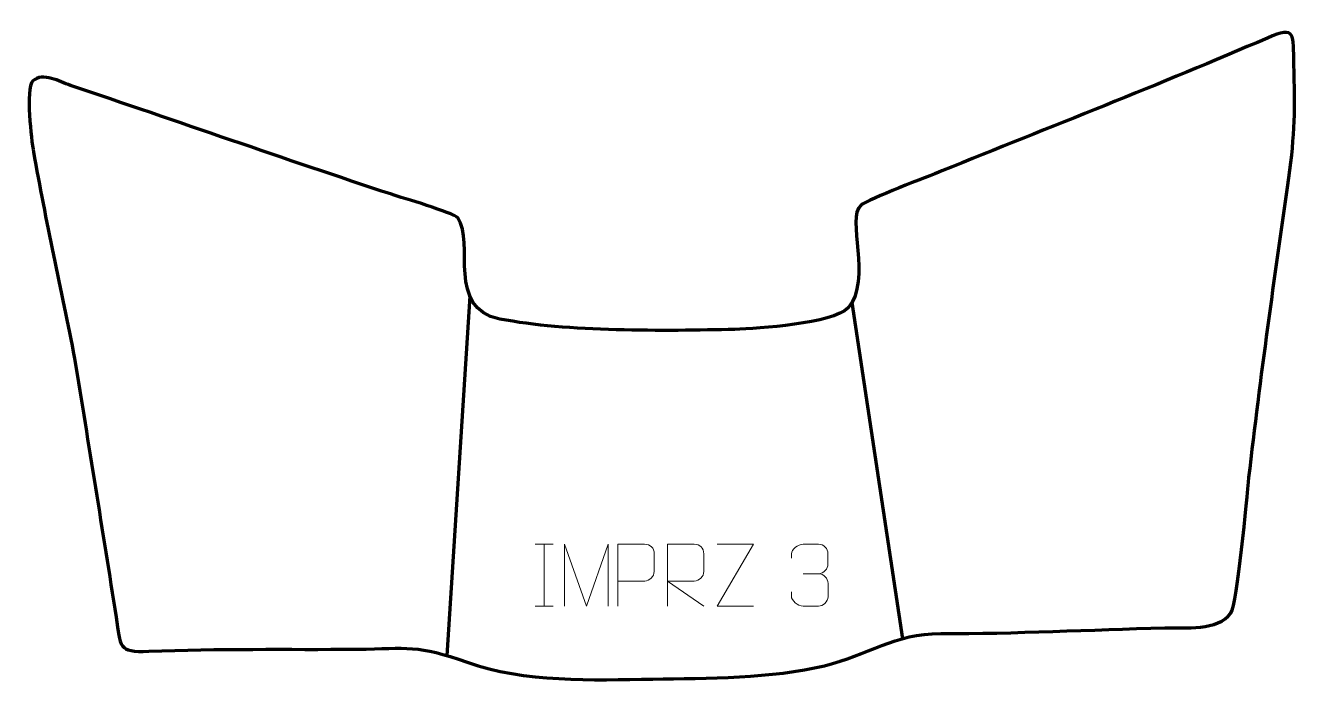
# Model space of a CAD drawing. Header units: millimetres. Extents: x -457 to 55, y 374 to 639.
import ezdxf

# ---------------------------------------------------------------- set-up
doc = ezdxf.new("R2010")
doc.units = ezdxf.units.MM
doc.header["$MEASUREMENT"] = 0
doc.layers.add('layer 1', color=7, linetype='Continuous', plot=False)
doc.layers.add('layer 2', color=7, linetype='Continuous')
doc.layers.add('layer 3', color=7, linetype='Continuous')

msp = doc.modelspace()

# ---------------------------------------------------------------- linework, layer by layer
at = {"layer": 'layer 1', "color": 250, "lineweight": 9}
for points in [[(-251.474, 429.5224), (-251.474, 429.5224), (-244.3059, 429.5224), (-244.3059, 429.5224)], [(-247.89, 429.5224), (-247.89, 429.5224), (-247.89, 404.5689), (-247.89, 404.5689)], [(-143.5446, 417.5929), (-143.5446, 417.5929), (-137.3482, 417.5929), (-137.3482, 417.5929)], [(-251.474, 404.5689), (-251.474, 404.5689), (-244.3059, 404.5689), (-244.3059, 404.5689)]]:
    msp.add_open_spline(points, degree=3, dxfattribs=at)
for points, knots in [([(-239.7324, 404.5667), (-239.7324, 404.5667), (-239.7324, 429.5246), (-239.7324, 429.5246), (-239.7324, 429.5246), (-239.7324, 429.5246), (-230.8073, 404.5667), (-230.8073, 404.5667), (-230.8073, 404.5667), (-230.8073, 404.5667), (-222.0474, 429.5241), (-222.0474, 429.5241), (-222.0474, 429.5241), (-222.0474, 429.5241), (-222.0474, 404.5667), (-222.0474, 404.5667)], [0, 0, 0, 0, 0.2, 0.2, 0.2, 0.2, 0.4, 0.4, 0.4, 0.4, 0.6, 0.6, 0.6, 0.6, 1, 1, 1, 1]), ([(-218.222, 404.5688), (-218.222, 404.5688), (-218.222, 429.5224), (-218.222, 429.5224), (-218.222, 429.5224), (-214.627, 429.5224), (-211.0317, 429.5224), (-207.4363, 429.5224), (-207.4363, 429.5224), (-205.1111, 429.4845), (-203.5537, 427.9944), (-203.5579, 425.6283), (-203.5579, 425.6283), (-203.5583, 423.5926), (-203.5583, 420.5333), (-203.5579, 418.4973), (-203.5579, 418.4973), (-203.5644, 416.6219), (-205.3766, 414.68), (-207.3862, 414.6609), (-207.3862, 414.6609), (-207.3862, 414.6609), (-218.222, 414.6609), (-218.222, 414.6609)], [0, 0, 0, 0, 0.14285714, 0.14285714, 0.14285714, 0.14285714, 0.28571429, 0.28571429, 0.28571429, 0.28571429, 0.42857143, 0.42857143, 0.42857143, 0.42857143, 0.57142857, 0.57142857, 0.57142857, 0.57142857, 0.71428571, 0.71428571, 0.71428571, 0.71428571, 1, 1, 1, 1]), ([(-198.2219, 404.5689), (-198.2219, 404.5689), (-198.2219, 429.5224), (-198.2219, 429.5224), (-198.2219, 429.5224), (-194.6271, 429.5224), (-191.0316, 429.5224), (-187.4364, 429.5224), (-187.4364, 429.5224), (-185.1111, 429.4847), (-183.5538, 427.9947), (-183.5579, 425.6283), (-183.5579, 425.6283), (-183.5583, 423.5928), (-183.5583, 420.5334), (-183.5579, 418.4974), (-183.5579, 418.4974), (-183.5644, 416.6219), (-185.3767, 414.6801), (-187.3862, 414.661), (-187.3862, 414.661), (-187.3862, 414.661), (-198.2219, 414.661), (-198.2219, 414.661), (-198.2219, 414.661), (-198.2219, 414.661), (-183.5672, 404.5689), (-183.5672, 404.5689)], [0, 0, 0, 0, 0.125, 0.125, 0.125, 0.125, 0.25, 0.25, 0.25, 0.25, 0.375, 0.375, 0.375, 0.375, 0.5, 0.5, 0.5, 0.5, 0.625, 0.625, 0.625, 0.625, 0.75, 0.75, 0.75, 0.75, 1, 1, 1, 1]), ([(-163.5924, 404.5669), (-163.5924, 404.5669), (-178.2114, 404.5669), (-178.2114, 404.5669), (-178.2114, 404.5669), (-178.2114, 404.5669), (-163.5681, 429.5243), (-163.5681, 429.5243), (-163.5681, 429.5243), (-163.5681, 429.5243), (-178.2114, 429.5243), (-178.2114, 429.5243)], [0, 0, 0, 0, 0.25, 0.25, 0.25, 0.25, 0.5, 0.5, 0.5, 0.5, 1, 1, 1, 1]), ([(-148.2543, 423.8381), (-148.2543, 423.8381), (-148.2543, 425.6953), (-148.2543, 425.6953), (-148.2543, 425.6953), (-148.2686, 427.4372), (-145.6041, 429.5553), (-143.545, 429.5326), (-143.545, 429.5326), (-141.4809, 429.5326), (-139.4169, 429.5326), (-137.3532, 429.5326), (-137.3532, 429.5326), (-135.1587, 429.5414), (-133.5604, 427.6946), (-133.516, 425.7825), (-133.516, 425.7825), (-133.5164, 424.3474), (-133.5164, 422.9123), (-133.516, 421.4768), (-133.516, 421.4768), (-133.5646, 419.8233), (-135.1672, 417.5933), (-137.3655, 417.6033), (-137.3655, 417.6033), (-135.1618, 417.5921), (-133.5538, 415.7889), (-133.4998, 413.7294), (-133.4998, 413.7294), (-133.5002, 411.9447), (-133.5002, 410.16), (-133.4998, 408.3749), (-133.4998, 408.3749), (-133.4897, 406.3135), (-135.5446, 404.5504), (-137.3655, 404.5585), (-137.3655, 404.5585), (-139.4308, 404.5588), (-141.496, 404.5588), (-143.5616, 404.5585), (-143.5616, 404.5585), (-145.7302, 404.57), (-148.2612, 406.9702), (-148.2798, 408.432), (-148.2798, 408.432), (-148.2798, 408.432), (-148.2798, 410.3406), (-148.2798, 410.3406)], [0, 0, 0, 0, 0.07692308, 0.07692308, 0.07692308, 0.07692308, 0.15384615, 0.15384615, 0.15384615, 0.15384615, 0.23076923, 0.23076923, 0.23076923, 0.23076923, 0.30769231, 0.30769231, 0.30769231, 0.30769231, 0.38461538, 0.38461538, 0.38461538, 0.38461538, 0.46153846, 0.46153846, 0.46153846, 0.46153846, 0.53846154, 0.53846154, 0.53846154, 0.53846154, 0.61538462, 0.61538462, 0.61538462, 0.61538462, 0.69230769, 0.69230769, 0.69230769, 0.69230769, 0.76923077, 0.76923077, 0.76923077, 0.76923077, 0.84615385, 0.84615385, 0.84615385, 0.84615385, 1, 1, 1, 1])]:
    msp.add_open_spline(points, degree=3, knots=knots, dxfattribs=at)
at = {"layer": 'layer 2', "color": 142, "lineweight": 158}
for points in [[(-277.8452, 529.4305), (-277.8452, 529.4305), (-287.0993, 384.6785), (-287.0993, 384.6785)], [(-123.8746, 526.8944), (-123.8746, 526.8944), (-103.5398, 391.4482), (-103.5398, 391.4482)]]:
    msp.add_open_spline(points, degree=3, dxfattribs=at)
at = {"layer": 'layer 3', "color": 242, "lineweight": 158}
msp.add_open_spline([(-437.1384, 504.4035), (-442.6335, 531.9382), (-448.8019, 560.0153), (-453.715, 587.5804), (-453.715, 587.5804), (-454.5903, 592.4908), (-456.9518, 612.6346), (-454.0208, 616.2219), (-454.0208, 616.2219), (-449.6553, 619.7474), (-443.3861, 615.9092), (-438.8317, 614.3814), (-438.8317, 614.3814), (-395.69, 599.9053), (-352.546, 584.6835), (-309.3709, 570.4883), (-309.3709, 570.4883), (-305.1333, 569.095), (-284.6843, 563.0917), (-282.6318, 561.057), (-282.6318, 561.057), (-275.8439, 550.5976), (-287.4035, 524.6991), (-265.7916, 520.2434), (-265.7916, 520.2434), (-238.7782, 514.953), (-199.239, 515.4136), (-171.0342, 516.0417), (-171.0342, 516.0417), (-161.5761, 516.3842), (-131.6938, 518.3859), (-125.4006, 524.7168), (-125.4006, 524.7168), (-115.6509, 536.2008), (-126.3946, 561.1129), (-120.2786, 566.0405), (-120.2786, 566.0405), (-116.9597, 568.7146), (-93.3827, 577.5582), (-87.5854, 579.9086), (-87.5854, 579.9086), (-43.9156, 597.6136), (0.3401, 614.8206), (43.5641, 633.4669), (43.5641, 633.4669), (55.3202, 638.5383), (53.8771, 635.0747), (54.2549, 622.7646), (54.2549, 622.7646), (54.7587, 605.3189), (54.6666, 594.4988), (52.1986, 577.0807), (52.1986, 577.0807), (46.4418, 536.6185), (40.7878, 497.0104), (36.1268, 456.364), (36.1268, 456.364), (35.2344, 448.2719), (31.5412, 405.4982), (28.8389, 401.7608), (28.8389, 401.7608), (23.6187, 394.5411), (10.3609, 396.0172), (2.1933, 395.8439), (2.1933, 395.8439), (-28.0595, 395.0943), (-57.7257, 393.4171), (-88.0673, 393.5325), (-88.0673, 393.5325), (-106.7108, 393.6033), (-117.3125, 384.8453), (-134.897, 380.5697), (-134.897, 380.5697), (-155.9891, 375.4413), (-182.2862, 375.5452), (-204.1596, 375.1717), (-204.1596, 375.1717), (-228.2212, 374.7756), (-256.0459, 373.7715), (-278.8863, 381.9517), (-278.8863, 381.9517), (-299.0918, 389.1882), (-302.668, 387.4865), (-323.2988, 387.2209), (-323.2988, 387.2209), (-351.4844, 386.9906), (-379.0372, 387.569), (-407.2766, 386.3957), (-407.2766, 386.3957), (-419.7772, 385.8763), (-418.5393, 388.1474), (-420.4285, 400.187), (-420.4285, 400.187), (-425.8823, 434.95), (-431.518, 469.6666), (-437.1384, 504.4035)], degree=3, knots=[0, 0, 0, 0, 0.04, 0.04, 0.04, 0.04, 0.08, 0.08, 0.08, 0.08, 0.12, 0.12, 0.12, 0.12, 0.16, 0.16, 0.16, 0.16, 0.2, 0.2, 0.2, 0.2, 0.24, 0.24, 0.24, 0.24, 0.28, 0.28, 0.28, 0.28, 0.32, 0.32, 0.32, 0.32, 0.36, 0.36, 0.36, 0.36, 0.4, 0.4, 0.4, 0.4, 0.44, 0.44, 0.44, 0.44, 0.48, 0.48, 0.48, 0.48, 0.52, 0.52, 0.52, 0.52, 0.56, 0.56, 0.56, 0.56, 0.6, 0.6, 0.6, 0.6, 0.64, 0.64, 0.64, 0.64, 0.68, 0.68, 0.68, 0.68, 0.72, 0.72, 0.72, 0.72, 0.76, 0.76, 0.76, 0.76, 0.8, 0.8, 0.8, 0.8, 0.84, 0.84, 0.84, 0.84, 0.88, 0.88, 0.88, 0.88, 0.92, 0.92, 0.92, 0.92, 1, 1, 1, 1], dxfattribs=at)

doc.saveas('drawing.dxf')
